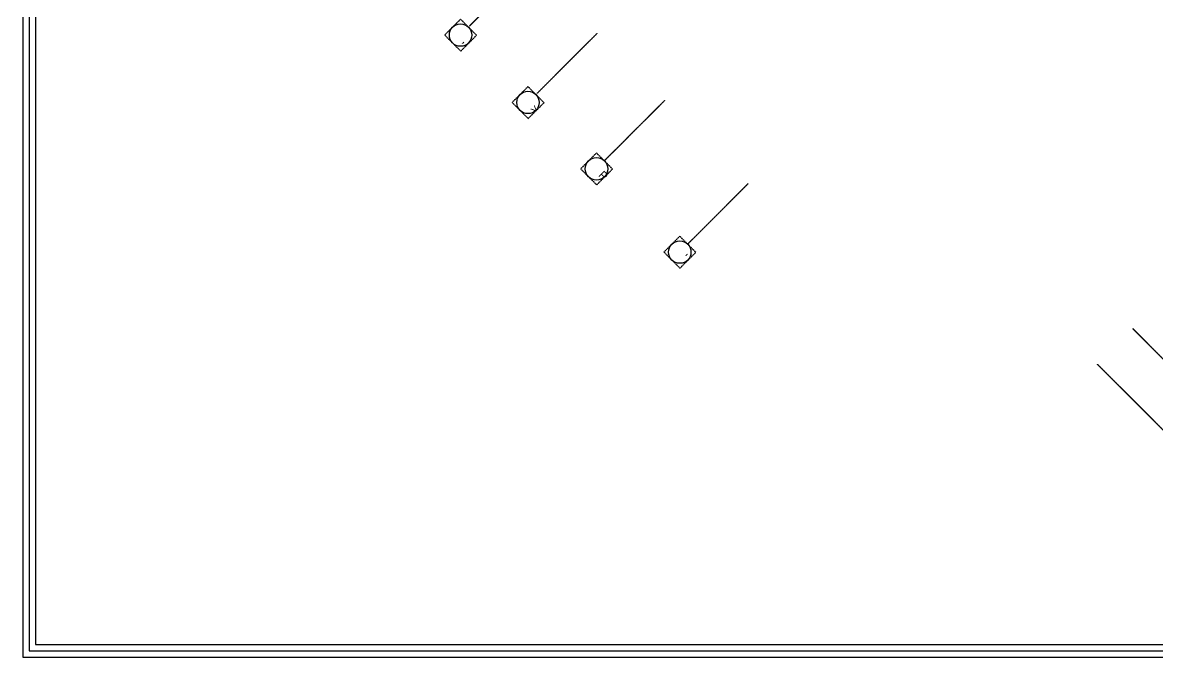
# Model space of a CAD drawing. Header units: inches. Extents: x 751443 to 884462, y -58136 to 349881.
# Drawn here: x 777796 to 830979, y 52199 to 81949 of the extents above; entities that cross this region are included whole.
import ezdxf

# ---------------------------------------------------------------- set-up
doc = ezdxf.new("R2010")
doc.units = ezdxf.units.IN
doc.header["$MEASUREMENT"] = 0
doc.linetypes.add('CENTER', pattern=[50.8, 31.75, -6.35, 6.35, -6.35])
doc.layers.add('AXES', color=8, linetype='CENTER')
doc.layers.add('WALL', color=8, linetype='Continuous')
doc.styles.get("Standard").update_dxf_attribs({"font": 'arial.ttf'})

# ---------------------------------------------------------------- blocks, each defined once
blk = doc.blocks.new('A$C00DD2EF6')
at = {"layer": 'AXES', "linetype": 'CENTER', "ltscale": 0.03}
for p, q in [((24479, -103813), (21651, -106642)), ((27640, -106974), (24811, -109803)), ((30801, -110135), (27972, -112963)), ((34704, -114038), (31875, -116867)), ((57073, -125164), (52740, -120831)), ((55411, -126826), (51078, -122493))]:
    blk.add_line(p, q, dxfattribs=at)
at = {"layer": 'AXES'}
for points in [[(21229, -106321), (20486, -107064), (21239, -107817), (21982, -107074)], [(24390, -109482), (23647, -110224), (24400, -110977), (25143, -110235)], [(27601, -112592), (26858, -113335), (27611, -114088), (28354, -113345)], [(31504, -116495), (30762, -117238), (31515, -117991), (32257, -117248)]]:
    blk.add_lwpolyline(points, close=True, dxfattribs=at)
at = {"layer": 'AXES', "linetype": 'Continuous'}
for centre in [(21229, -107064), (24390, -110224), (27601, -113335), (31504, -117238)]:
    blk.add_circle(centre, 525, dxfattribs=at)
at = {"layer": 'AXES'}
for s, p in [(',', (21290, -107385)), ('>', (24451, -110546)), ('P', (27662, -113656)), ("'", (31565, -117560))]:
    blk.add_text(s, height=375, rotation=315, dxfattribs=at).set_placement(p)

msp = doc.modelspace()

# ---------------------------------------------------------------- linework, layer by layer
at = {"layer": 'WALL'}
for points in [[(777796, 52199.3), (874796, 52199.3), (874796, 138199.3), (777796, 138199.3)], [(778096, 52499.3), (874496, 52499.3), (874496, 137899.3), (778096, 137899.3)], [(778396, 52799.3), (874196, 52799.3), (874196, 137599.3), (778396, 137599.3)]]:
    msp.add_lwpolyline(points, close=True, dxfattribs=at)

# ---------------------------------------------------------------- block references
at = {"ltscale": 0.011}
msp.add_blockref('A$C00DD2EF6', (777090.2, 188433), dxfattribs=at)

doc.saveas('drawing.dxf')
